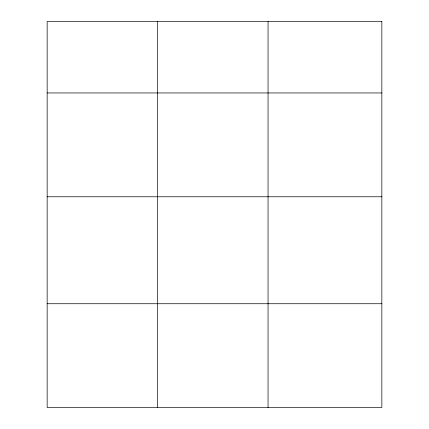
<?xml version="1.0" encoding="UTF-8"?>
<svg xmlns="http://www.w3.org/2000/svg" width="429" height="429" viewBox="0 0 429 429"><rect width="100%" height="100%" fill="white"/><g stroke="black" fill="none" stroke-linecap="round" stroke-linejoin="round"><path stroke-width="0.64" d="M47.152 92.954L381.848 92.954M47.152 196.772L381.848 196.772M47.152 303.732L381.848 303.732M268.05 21.45L268.05 407.55M157.604 21.45L157.604 407.55M381.848 21.45L47.152 21.45L47.152 407.55L381.848 407.55L381.848 21.45"/></g></svg>
